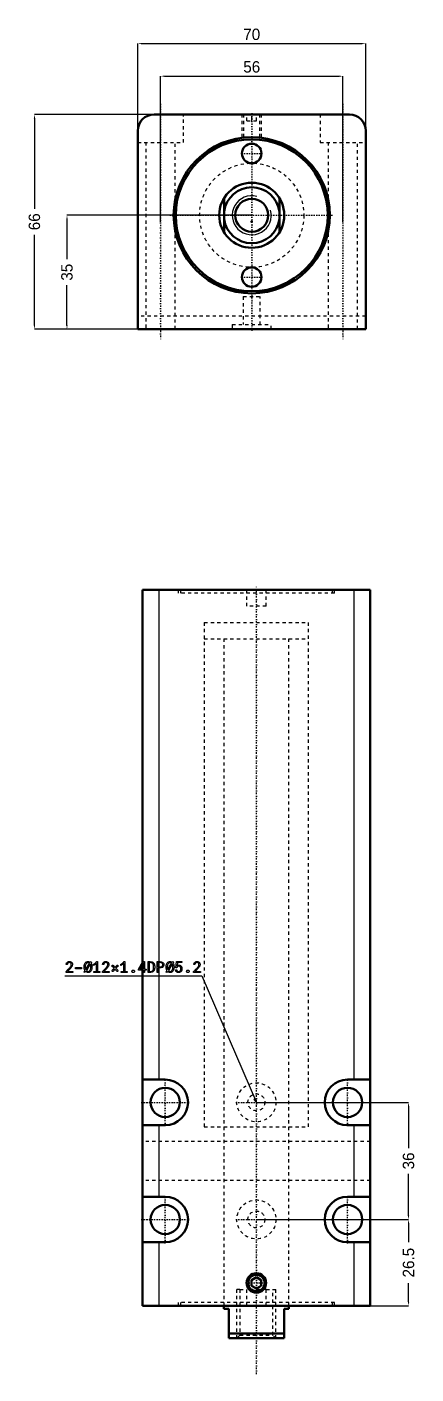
# Model space of a CAD drawing. Header units: millimetres. Extents: x -69 to 357, y -354 to 60.
# Drawn here: x -69 to 50.5, y -354.1 to 59.9 of the extents above; entities that cross this region are included whole.
import ezdxf

# ---------------------------------------------------------------- set-up
doc = ezdxf.new("R2010")
doc.units = ezdxf.units.MM
doc.linetypes.add('Center', pattern=[1.5, 0.45, -0.5, 0.05, -0.5])
doc.linetypes.add('Dashed', pattern=[2, 1, -1])
for name, color, linetype, lineweight in [('2d ConnectionPoints', 7, 'Continuous', 50), ('AM_0', 7, 'Continuous', 50), ('AM_4', 3, 'Continuous', 25), ('AM_5', 3, 'Continuous', 25), ('AM_7', 7, 'Center', 25), ('AM_9', 6, 'Dashed', 25)]:
    doc.layers.add(name, color=color, linetype=linetype, lineweight=lineweight)
doc.dimstyles.new('ISO-25', dxfattribs={"dimtxt": 2.5, "dimasz": 2.5, "dimexe": 1.25, "dimexo": 0.625, "dimtad": 1, "dimtxsty": 'Standard', "dimcen": 2.5, "dimadec": 0, "dimazin": 0, "dimtfac": 1, "dimtmove": 0, "dimatfit": 3, "dimfxl": 1, "dimarcsym": 0})

# ---------------------------------------------------------------- blocks, each defined once
blk = doc.blocks.new('1_CXHC3_MF_IN_LA_32_150_2_0_in_CXHC3_MF_IN_LA_32_150_0_0')
at = {"layer": 'AM_0'}
for p, q in [((-8.5, 7.27), (-8.5, -3.27)), ((8.5, -3.27), (8.5, 7.27))]:
    blk.add_line(p, q, dxfattribs=at)
for radius in [10, 5.05]:
    blk.add_circle((0, 2), radius, dxfattribs=at)
for start, end in [(8.1062, 171.8938), (188.1062, 351.8938)]:
    blk.add_arc((0, 2), 8.59, start, end, dxfattribs=at)
at = {"layer": 'AM_5'}
blk.add_arc((0, 2), 6, 75, 15, dxfattribs=at)
blk = doc.blocks.new('2_CXHC3_MF_IN_LA_32_150_1_0_in_CXHC3_MF_IN_LA_32_150_0_0')
at = {"layer": 'AM_0'}
for p, q in [((30, 33), (-30, 33)), ((-35, 28), (-35, -33)), ((35, -33), (35, 28)), ((-35, -33), (35, -33))]:
    blk.add_line(p, q, dxfattribs=at)
for centre, radius in [((0, 2), 24), ((0, 2), 23.34), ((0, 21), 3), ((0, -17), 3)]:
    blk.add_circle(centre, radius, dxfattribs=at)
for centre, start, end in [((-30, 28), 90, 180), ((30, 28), 360, 90)]:
    blk.add_arc(centre, 5, start, end, dxfattribs=at)
at = {"layer": 'AM_7'}
for p, q in [((-28, 36.3), (-28, -36.3)), ((0, 33.35), (0, -33.5)), ((28, 36.3), (28, -36.3)), ((-3.15, 21), (3.15, 21)), ((-25.2, 2), (25.2, 2)), ((-3.15, -17), (3.15, -17))]:
    blk.add_line(p, q, dxfattribs=at)
at = {"layer": 'AM_9'}
for p, q in [((-28, 24.4), (-28, 33)), ((-21, 24.4), (-21, 33)), ((-3, 33), (-3, 26)), ((-2.5, 33), (-2.5, 26)), ((-1.5, 31), (-1.5, 33)), ((-1.5, 31), (1.5, 31)), ((0, 31), (0, 33)), ((1.5, 31), (1.5, 33)), ((2.5, 26), (2.5, 33)), ((3, 26), (3, 33)), ((21, 33), (21, 24.4)), ((28, 24.4), (28, 33)), ((-3, 26), (3, 26)), ((-35, 24.4), (-21, 24.4)), ((-32.5, 24.4), (-32.5, -33)), ((-23.5, -33), (-23.5, 24.4)), ((21, 24.4), (35, 24.4)), ((23.5, 24.4), (23.5, -33)), ((32.5, -33), (32.5, 24.4)), ((-2.6, -23), (-2.6, -31.6)), ((-2.6, -23), (2.6, -23)), ((2.6, -31.6), (2.6, -23)), ((35, -29), (-35, -29)), ((-6, -31.6), (-6, -33)), ((-6, -31.6), (6, -31.6)), ((6, -33), (6, -31.6))]:
    blk.add_line(p, q, dxfattribs=at)
blk.add_circle((0, 2), 16, dxfattribs=at)
blk = doc.blocks.new('*D3')
at = {"layer": 'AM_5', "color": 0, "lineweight": -2}
for p, q in [((0, 33), (-66.75, 33)), ((-66.75, 31.83), (-66.75, 4.01)), ((-66.75, -31.83), (-66.75, -4.01)), ((0, -33), (-66.75, -33))]:
    blk.add_line(p, q, dxfattribs=at)
at = {"layer": 'AM_5', "color": 0}
for points in [[(-66.56, 31.83), (-66.94, 31.83), (-66.75, 33)], [(-66.94, -31.83), (-66.56, -31.83), (-66.75, -33)]]:
    blk.add_solid(points, dxfattribs=at)
at = {"layer": 'Defpoints', "color": 0}
for p in [(0, 33), (-66.75, -33), (0, -33)]:
    blk.add_point(p, dxfattribs=at)
at = {"layer": 'AM_5', "color": 0, "insert": (-66.75, 0), "char_height": 3.5, "attachment_point": 5, "rotation": 90}
blk.add_mtext('66', dxfattribs=at)
blk = doc.blocks.new('*D4')
at = {"layer": 'AM_5', "color": 0, "lineweight": -2}
for p, q in [((0, 2), (-56.75, 2)), ((-56.75, 0.83), (-56.75, -11.5)), ((-56.75, -31.83), (-56.75, -19.5)), ((0, -33), (-56.75, -33))]:
    blk.add_line(p, q, dxfattribs=at)
at = {"layer": 'AM_5', "color": 0}
for points in [[(-56.56, 0.83), (-56.94, 0.83), (-56.75, 2)], [(-56.94, -31.83), (-56.56, -31.83), (-56.75, -33)]]:
    blk.add_solid(points, dxfattribs=at)
at = {"layer": 'Defpoints', "color": 0}
for p in [(0, 2), (-56.75, -33), (0, -33)]:
    blk.add_point(p, dxfattribs=at)
at = {"layer": 'AM_5', "color": 0, "insert": (-56.75, -15.5), "char_height": 3.5, "attachment_point": 5, "rotation": 90}
blk.add_mtext('35', dxfattribs=at)
blk = doc.blocks.new('*D5')
at = {"layer": 'AM_5', "color": 0, "lineweight": -2}
for p, q in [((-35, 0), (-35, 54.75)), ((-33.83, 54.75), (33.83, 54.75)), ((35, 0), (35, 54.75))]:
    blk.add_line(p, q, dxfattribs=at)
at = {"layer": 'AM_5', "color": 0}
for points in [[(-33.83, 54.94), (-33.83, 54.56), (-35, 54.75)], [(33.83, 54.56), (33.83, 54.94), (35, 54.75)]]:
    blk.add_solid(points, dxfattribs=at)
at = {"layer": 'Defpoints', "color": 0}
for p in [(35, 54.75), (-35, 0), (35, 0)]:
    blk.add_point(p, dxfattribs=at)
at = {"layer": 'AM_5', "color": 0, "insert": (0, 57.59), "char_height": 3.5, "attachment_point": 5}
blk.add_mtext('70', dxfattribs=at)
blk = doc.blocks.new('*D6')
at = {"layer": 'AM_5', "color": 0, "lineweight": -2}
for p, q in [((-28, 0), (-28, 44.75)), ((-26.83, 44.75), (26.83, 44.75)), ((28, 0), (28, 44.75))]:
    blk.add_line(p, q, dxfattribs=at)
at = {"layer": 'AM_5', "color": 0}
for points in [[(-26.83, 44.94), (-26.83, 44.56), (-28, 44.75)], [(26.83, 44.56), (26.83, 44.94), (28, 44.75)]]:
    blk.add_solid(points, dxfattribs=at)
at = {"layer": 'Defpoints', "color": 0}
for p in [(28, 44.75), (-28, 0), (28, 0)]:
    blk.add_point(p, dxfattribs=at)
at = {"layer": 'AM_5', "color": 0, "insert": (0, 47.59), "char_height": 3.5, "attachment_point": 5}
blk.add_mtext('56', dxfattribs=at)
blk = doc.blocks.new('1_CXHC3_MF_IN_LA_32_150_2_0_in_CXHC3_MF_IN_LA_32_150_0_4')
at = {"layer": 'AM_0'}
for p, q in [((-10, 0), (-10, -1)), ((10, -1), (10, 0)), ((-10, -1), (-8.5, -1)), ((-8.5, -1), (-8.5, -10)), ((8.5, -10), (8.5, -1)), ((8.5, -1), (10, -1)), ((-8.5, -8.586), (8.5, -8.586)), ((-8.5, -10), (8.5, -10))]:
    blk.add_line(p, q, dxfattribs=at)
at = {"layer": 'AM_5', "linetype": 'Dashed'}
for p, q in [((-6, -10), (-6, 5)), ((-5.053, 5), (-6, 5)), ((5.053, 5), (6, 5)), ((6, -10), (6, 5))]:
    blk.add_line(p, q, dxfattribs=at)
at = {"layer": 'AM_7'}
blk.add_line((0, -21), (0, 221), dxfattribs=at)
at = {"layer": 'AM_9'}
for p, q in [((-16, 210), (16, 210)), ((-16, 210), (-16, 205)), ((16, 205), (16, 210)), ((-16, 205), (16, 205)), ((-10, 205), (-10, 0)), ((10, 0), (10, 205)), ((-5.053, 5), (-3, 5)), ((-5.053, 5), (-5.053, -9.053)), ((3, 5), (5.053, 5)), ((5.053, -9.053), (5.053, 5)), ((-5.053, -9.053), (-6, -10)), ((-5.053, -9.053), (5.053, -9.053)), ((6, -10), (5.053, -9.053))]:
    blk.add_line(p, q, dxfattribs=at)
blk = doc.blocks.new('2_CXHC3_MF_IN_LA_32_150_1_0_in_CXHC3_MF_IN_LA_32_150_0_4')
at = {"layer": 'AM_0'}
for p, q in [((-35, 220), (35, 220)), ((-35, 0), (-35, 220)), ((35, 220), (35, 0)), ((-28, 69.5), (-35, 69.5)), ((35, 69.5), (28, 69.5)), ((-35, 55.5), (-28, 55.5)), ((28, 55.5), (35, 55.5)), ((-28, 33.5), (-35, 33.5)), ((35, 33.5), (28, 33.5)), ((-35, 19.5), (-28, 19.5)), ((28, 19.5), (35, 19.5)), ((0, 8.73), (-1.5, 7.87)), ((1.5, 7.87), (0, 8.73)), ((-1.5, 7.87), (-1.5, 6.13)), ((-1.5, 6.13), (0, 5.27)), ((0, 5.27), (1.5, 6.13)), ((1.5, 6.13), (1.5, 7.87)), ((35, 0), (-35, 0))]:
    blk.add_line(p, q, dxfattribs=at)
for centre, radius in [((-28, 62.5), 4.5), ((28, 62.5), 4.5), ((-28, 26.5), 4.5), ((28, 26.5), 4.5), ((0, 7), 3), ((0, 7), 2.5)]:
    blk.add_circle(centre, radius, dxfattribs=at)
for centre, start, end in [((-28, 62.5), 270, 90), ((28, 62.5), 90, 270), ((-28, 26.5), 270, 90), ((28, 26.5), 90, 270)]:
    blk.add_arc(centre, 7, start, end, dxfattribs=at)
at = {"layer": 'AM_4'}
for p, q in [((-30, 220), (-30, 69.5)), ((30, 69.5), (30, 220)), ((-30, 55.5), (-30, 33.5)), ((30, 33.5), (30, 55.5)), ((-30, 19.5), (-30, 0)), ((30, 0), (30, 19.5))]:
    blk.add_line(p, q, dxfattribs=at)
at = {"layer": 'AM_7'}
for p, q in [((-28, 55.15), (-28, 69.85)), ((28, 55.15), (28, 69.85)), ((-35.35, 62.5), (-20.65, 62.5)), ((-6.3, 62.5), (6.3, 62.5)), ((20.65, 62.5), (35.35, 62.5)), ((-28, 19.15), (-28, 33.85)), ((28, 19.15), (28, 33.85)), ((-35.35, 26.5), (-20.65, 26.5)), ((-6.3, 26.5), (6.3, 26.5)), ((20.65, 26.5), (35.35, 26.5)), ((-3.15, 7), (3.15, 7))]:
    blk.add_line(p, q, dxfattribs=at)
at = {"layer": 'AM_9'}
for p, q in [((-24, 220), (-24, 219)), ((-23.34, 220), (-23.34, 219)), ((-3, 220), (-3, 215)), ((3, 215), (3, 220)), ((23.34, 219), (23.34, 220)), ((24, 219), (24, 220)), ((24, 219), (-24, 219)), ((3, 215), (-3, 215)), ((-16, 210), (16, 210)), ((-16, 210), (-16, 55)), ((16, 55), (16, 210)), ((-16, 55), (16, 55)), ((-10, 55), (-10, 0)), ((10, 0), (10, 55)), ((35, 50.5), (-35, 50.5)), ((35, 38.5), (-35, 38.5)), ((3, 5), (-3, 5)), ((-3, 5), (-3, 0)), ((3, 0), (3, 5)), ((24, 1), (-24, 1)), ((-24, 1), (-24, 0)), ((-23.34, 1), (-23.34, 0)), ((23.34, 0), (23.34, 1)), ((24, 0), (24, 1))]:
    blk.add_line(p, q, dxfattribs=at)
for centre, radius in [((0, 62.5), 6), ((0, 62.5), 2.6), ((0, 26.5), 6), ((0, 26.5), 2.6)]:
    blk.add_circle(centre, radius, dxfattribs=at)
blk = doc.blocks.new('*D39')
at = {"layer": 'AM_5', "color": 0, "lineweight": -2}
for p, q in [((1.42, -270.65), (48.17, -270.65)), ((48.17, -271.81), (48.17, -284.68)), ((48.17, -305.48), (48.17, -292.61)), ((1.42, -306.65), (48.17, -306.65))]:
    blk.add_line(p, q, dxfattribs=at)
at = {"layer": 'AM_5', "color": 0}
for points in [[(48.37, -271.81), (47.98, -271.81), (48.17, -270.65)], [(47.98, -305.48), (48.37, -305.48), (48.17, -306.65)]]:
    blk.add_solid(points, dxfattribs=at)
at = {"layer": 'Defpoints', "color": 0}
for p in [(1.42, -270.65), (48.17, -270.65), (1.42, -306.65)]:
    blk.add_point(p, dxfattribs=at)
at = {"layer": 'AM_5', "color": 0, "insert": (48.17, -288.65), "char_height": 3.5, "attachment_point": 5, "rotation": 90}
blk.add_mtext('36', dxfattribs=at)
blk = doc.blocks.new('*D40')
at = {"layer": 'AM_5', "color": 0, "lineweight": -2}
for p, q in [((1.42, -306.65), (48.17, -306.65)), ((48.17, -307.81), (48.17, -313.6)), ((48.17, -331.98), (48.17, -326.2)), ((1.42, -333.15), (48.17, -333.15))]:
    blk.add_line(p, q, dxfattribs=at)
at = {"layer": 'AM_5', "color": 0}
for points in [[(48.37, -307.81), (47.98, -307.81), (48.17, -306.65)], [(47.98, -331.98), (48.37, -331.98), (48.17, -333.15)]]:
    blk.add_solid(points, dxfattribs=at)
at = {"layer": 'Defpoints', "color": 0}
for p in [(1.42, -306.65), (1.42, -333.15), (48.17, -333.15)]:
    blk.add_point(p, dxfattribs=at)
at = {"layer": 'AM_5', "color": 0, "insert": (48.17, -319.9), "char_height": 3.5, "attachment_point": 5, "rotation": 90}
blk.add_mtext('26.5', dxfattribs=at)

msp = doc.modelspace()

# ---------------------------------------------------------------- linework, layer by layer
at = {"layer": '2d ConnectionPoints'}
for p in [(0, 0), (1.421, -333.146)]:
    msp.add_point(p, dxfattribs=at)
at = {"layer": 'AM_5'}
for p, q in [((-57.379, -231.746), (-15.379, -231.746)), ((-15.379, -231.746), (1.421, -270.646))]:
    msp.add_line(p, q, dxfattribs=at)
for points in [[(-56.926, -230.269), (-56.926, -230.269), (-56.776, -230.132), (-56.563, -229.932), (-56.563, -229.932), (-56.363, -229.738), (-56.237, -229.612), (-56.237, -229.612), (-56.116, -229.486), (-55.943, -229.287), (-55.943, -229.287), (-55.78, -229.077), (-55.677, -228.931), (-55.677, -228.931), (-55.586, -228.785), (-55.488, -228.578), (-55.488, -228.578), (-55.435, -228.384), (-55.425, -228.262), (-55.425, -228.262), (-55.428, -228.193), (-55.444, -228.096), (-55.444, -228.096), (-55.474, -228.006), (-55.502, -227.95), (-55.502, -227.95), (-55.535, -227.898), (-55.594, -227.829), (-55.594, -227.829), (-55.663, -227.771), (-55.715, -227.739), (-55.715, -227.739), (-55.77, -227.712), (-55.858, -227.682), (-55.858, -227.682), (-55.953, -227.667), (-56.019, -227.664), (-56.019, -227.664), (-56.092, -227.667), (-56.195, -227.683), (-56.195, -227.683), (-56.291, -227.713), (-56.351, -227.741), (-56.351, -227.741), (-56.406, -227.775), (-56.48, -227.836), (-56.48, -227.836), (-56.543, -227.909), (-56.578, -227.965), (-56.578, -227.965), (-56.608, -228.026), (-56.64, -228.125), (-56.64, -228.125), (-56.657, -228.234), (-56.66, -228.312), (-57.001, -228.312), (-57.001, -228.312), (-56.996, -228.195), (-56.968, -228.033), (-56.968, -228.033), (-56.917, -227.885), (-56.869, -227.796), (-56.869, -227.796), (-56.813, -227.713), (-56.714, -227.606), (-56.714, -227.606), (-56.599, -227.517), (-56.513, -227.468), (-56.513, -227.468), (-56.422, -227.428), (-56.278, -227.384), (-56.278, -227.384), (-56.125, -227.361), (-56.019, -227.357), (-56.019, -227.357), (-55.919, -227.361), (-55.775, -227.383), (-55.775, -227.383), (-55.636, -227.424), (-55.548, -227.461), (-55.548, -227.461), (-55.464, -227.507), (-55.351, -227.59), (-55.351, -227.59), (-55.254, -227.691), (-55.198, -227.768), (-55.198, -227.768), (-55.151, -227.852), (-55.1, -227.989), (-55.1, -227.989), (-55.073, -228.139), (-55.068, -228.246), (-55.068, -228.246), (-55.075, -228.367), (-55.116, -228.554), (-55.116, -228.554), (-55.191, -228.745), (-55.261, -228.876), (-55.261, -228.876), (-55.341, -229.006), (-55.471, -229.194), (-55.471, -229.194), (-55.612, -229.374), (-55.713, -229.489), (-55.713, -229.489), (-55.821, -229.606), (-56.003, -229.796), (-56.003, -229.796), (-56.208, -230.003), (-56.358, -230.15), (-56.599, -230.387), (-54.97, -230.389), (-54.97, -230.696), (-57.047, -230.696), (-57.047, -230.378), (-56.926, -230.269)], [(-51.238, -230.155), (-51.238, -230.155), (-51.285, -230.06), (-51.347, -229.909), (-51.347, -229.909), (-51.398, -229.747), (-51.425, -229.633), (-51.425, -229.633), (-51.448, -229.514), (-51.472, -229.332), (-51.472, -229.332), (-51.485, -229.144), (-51.488, -229.015), (-51.488, -229.015), (-51.482, -228.821), (-51.452, -228.548), (-51.452, -228.548), (-51.396, -228.296), (-51.344, -228.141), (-51.344, -228.141), (-51.282, -227.998), (-51.169, -227.808), (-51.169, -227.808), (-51.033, -227.649), (-50.929, -227.559), (-50.929, -227.559), (-50.816, -227.484), (-50.631, -227.404), (-50.631, -227.404), (-50.427, -227.36), (-50.28, -227.352), (-50.28, -227.352), (-50.13, -227.361), (-49.921, -227.407), (-49.921, -227.407), (-49.73, -227.492), (-49.613, -227.57), (-49.488, -227.35), (-49.188, -227.523), (-49.367, -227.837), (-49.367, -227.837), (-49.311, -227.927), (-49.238, -228.076), (-49.238, -228.076), (-49.177, -228.239), (-49.143, -228.356), (-49.143, -228.356), (-49.116, -228.479), (-49.086, -228.673), (-49.086, -228.673), (-49.07, -228.877), (-49.067, -229.02), (-49.067, -229.02), (-49.073, -229.207), (-49.1, -229.476), (-49.1, -229.476), (-49.152, -229.729), (-49.2, -229.889), (-49.2, -229.889), (-49.259, -230.039), (-49.368, -230.24), (-49.368, -230.24), (-49.502, -230.414), (-49.605, -230.513), (-49.605, -230.513), (-49.719, -230.597), (-49.909, -230.688), (-49.909, -230.688), (-50.121, -230.737), (-50.275, -230.746), (-50.275, -230.746), (-50.446, -230.734), (-50.681, -230.672), (-50.681, -230.672), (-50.891, -230.557), (-51.017, -230.451), (-51.197, -230.76), (-51.488, -230.596), (-51.238, -230.155)], [(-51.147, -229.049), (-51.147, -229.049), (-51.141, -229.217), (-51.112, -229.455), (-51.112, -229.455), (-51.059, -229.677), (-51.01, -229.816), (-49.863, -227.834), (-49.863, -227.834), (-49.94, -227.779), (-50.06, -227.718), (-50.06, -227.718), (-50.186, -227.686), (-50.273, -227.68), (-50.273, -227.68), (-50.365, -227.687), (-50.499, -227.723), (-50.499, -227.723), (-50.626, -227.79), (-50.707, -227.853), (-50.707, -227.853), (-50.784, -227.927), (-50.887, -228.06), (-50.887, -228.06), (-50.976, -228.219), (-51.027, -228.338), (-51.027, -228.338), (-51.07, -228.467), (-51.117, -228.672), (-51.117, -228.672), (-51.142, -228.893), (-51.147, -229.049)], [(-48.554, -230.405), (-47.716, -230.405), (-47.716, -227.944), (-47.716, -227.944), (-47.761, -227.989), (-47.838, -228.06), (-47.838, -228.06), (-47.924, -228.134), (-47.987, -228.185), (-47.987, -228.185), (-48.053, -228.235), (-48.152, -228.308), (-48.152, -228.308), (-48.252, -228.375), (-48.319, -228.417), (-48.319, -228.417), (-48.385, -228.455), (-48.476, -228.501), (-48.476, -228.501), (-48.558, -228.534), (-48.608, -228.549), (-48.608, -228.203), (-48.608, -228.203), (-48.546, -228.173), (-48.448, -228.117), (-48.448, -228.117), (-48.345, -228.047), (-48.273, -227.992), (-48.273, -227.992), (-48.2, -227.934), (-48.095, -227.843), (-48.095, -227.843), (-47.993, -227.749), (-47.928, -227.684), (-47.928, -227.684), (-47.866, -227.62), (-47.783, -227.531), (-47.783, -227.531), (-47.712, -227.448), (-47.671, -227.398), (-47.38, -227.398), (-47.38, -230.405), (-46.62, -230.405), (-46.62, -230.696), (-48.554, -230.696), (-48.554, -230.405)], [(-45.726, -230.269), (-45.726, -230.269), (-45.576, -230.132), (-45.363, -229.932), (-45.363, -229.932), (-45.163, -229.738), (-45.037, -229.612), (-45.037, -229.612), (-44.916, -229.486), (-44.743, -229.287), (-44.743, -229.287), (-44.58, -229.077), (-44.477, -228.931), (-44.477, -228.931), (-44.386, -228.785), (-44.288, -228.578), (-44.288, -228.578), (-44.235, -228.384), (-44.225, -228.262), (-44.225, -228.262), (-44.228, -228.193), (-44.244, -228.096), (-44.244, -228.096), (-44.274, -228.006), (-44.302, -227.95), (-44.302, -227.95), (-44.335, -227.898), (-44.394, -227.829), (-44.394, -227.829), (-44.463, -227.771), (-44.515, -227.739), (-44.515, -227.739), (-44.57, -227.712), (-44.658, -227.682), (-44.658, -227.682), (-44.753, -227.667), (-44.819, -227.664), (-44.819, -227.664), (-44.892, -227.667), (-44.995, -227.683), (-44.995, -227.683), (-45.091, -227.713), (-45.151, -227.741), (-45.151, -227.741), (-45.206, -227.775), (-45.28, -227.836), (-45.28, -227.836), (-45.343, -227.909), (-45.378, -227.965), (-45.378, -227.965), (-45.408, -228.026), (-45.44, -228.125), (-45.44, -228.125), (-45.457, -228.234), (-45.46, -228.312), (-45.801, -228.312), (-45.801, -228.312), (-45.796, -228.195), (-45.768, -228.033), (-45.768, -228.033), (-45.717, -227.885), (-45.669, -227.796), (-45.669, -227.796), (-45.613, -227.713), (-45.514, -227.606), (-45.514, -227.606), (-45.399, -227.517), (-45.313, -227.468), (-45.313, -227.468), (-45.222, -227.428), (-45.078, -227.384), (-45.078, -227.384), (-44.925, -227.361), (-44.819, -227.357), (-44.819, -227.357), (-44.719, -227.361), (-44.575, -227.383), (-44.575, -227.383), (-44.436, -227.424), (-44.348, -227.461), (-44.348, -227.461), (-44.264, -227.507), (-44.151, -227.59), (-44.151, -227.59), (-44.054, -227.691), (-43.998, -227.768), (-43.998, -227.768), (-43.951, -227.852), (-43.9, -227.989), (-43.9, -227.989), (-43.873, -228.139), (-43.868, -228.246), (-43.868, -228.246), (-43.875, -228.367), (-43.916, -228.554), (-43.916, -228.554), (-43.991, -228.745), (-44.061, -228.876), (-44.061, -228.876), (-44.141, -229.006), (-44.271, -229.194), (-44.271, -229.194), (-44.412, -229.374), (-44.513, -229.489), (-44.513, -229.489), (-44.621, -229.606), (-44.803, -229.796), (-44.803, -229.796), (-45.008, -230.003), (-45.158, -230.15), (-45.399, -230.387), (-43.77, -230.389), (-43.77, -230.696), (-45.847, -230.696), (-45.847, -230.378), (-45.726, -230.269)], [(-40.154, -230.405), (-39.316, -230.405), (-39.316, -227.944), (-39.316, -227.944), (-39.361, -227.989), (-39.438, -228.06), (-39.438, -228.06), (-39.524, -228.134), (-39.587, -228.185), (-39.587, -228.185), (-39.653, -228.235), (-39.752, -228.308), (-39.752, -228.308), (-39.852, -228.375), (-39.919, -228.417), (-39.919, -228.417), (-39.985, -228.455), (-40.076, -228.501), (-40.076, -228.501), (-40.158, -228.534), (-40.208, -228.549), (-40.208, -228.203), (-40.208, -228.203), (-40.146, -228.173), (-40.048, -228.117), (-40.048, -228.117), (-39.945, -228.047), (-39.873, -227.992), (-39.873, -227.992), (-39.8, -227.934), (-39.695, -227.843), (-39.695, -227.843), (-39.593, -227.749), (-39.528, -227.684), (-39.528, -227.684), (-39.466, -227.62), (-39.383, -227.531), (-39.383, -227.531), (-39.312, -227.448), (-39.271, -227.398), (-38.98, -227.398), (-38.98, -230.405), (-38.22, -230.405), (-38.22, -230.696), (-40.154, -230.696), (-40.154, -230.405)], [(-33.282, -229.968), (-34.756, -229.968), (-34.756, -229.673), (-33.414, -227.398), (-32.963, -227.398), (-32.963, -229.661), (-32.472, -229.661), (-32.472, -229.968), (-32.963, -229.968), (-32.963, -230.696), (-33.282, -230.696), (-33.282, -229.968)], [(-31.84, -227.398), (-31.267, -227.398), (-31.267, -227.398), (-31.07, -227.404), (-30.802, -227.437), (-30.802, -227.437), (-30.569, -227.498), (-30.432, -227.554), (-30.432, -227.554), (-30.309, -227.625), (-30.149, -227.762), (-30.149, -227.762), (-30.019, -227.934), (-29.948, -228.069), (-29.948, -228.069), (-29.891, -228.221), (-29.828, -228.487), (-29.828, -228.487), (-29.794, -228.796), (-29.788, -229.026), (-29.788, -229.026), (-29.794, -229.254), (-29.826, -229.561), (-29.826, -229.561), (-29.884, -229.828), (-29.938, -229.983), (-29.938, -229.983), (-30.005, -230.121), (-30.133, -230.3), (-30.133, -230.3), (-30.294, -230.445), (-30.419, -230.522), (-30.419, -230.522), (-30.561, -230.585), (-30.806, -230.653), (-30.806, -230.653), (-31.091, -230.689), (-31.303, -230.696), (-31.84, -230.696), (-31.84, -227.398)], [(-31.28, -230.414), (-31.28, -230.414), (-31.124, -230.409), (-30.913, -230.385), (-30.913, -230.385), (-30.731, -230.338), (-30.626, -230.296), (-30.626, -230.296), (-30.533, -230.241), (-30.41, -230.132), (-30.41, -230.132), (-30.311, -229.989), (-30.257, -229.876), (-30.257, -229.876), (-30.212, -229.746), (-30.164, -229.513), (-30.164, -229.513), (-30.139, -229.236), (-30.134, -229.026), (-30.134, -229.026), (-30.139, -228.838), (-30.163, -228.584), (-30.163, -228.584), (-30.209, -228.366), (-30.252, -228.24), (-30.252, -228.24), (-30.304, -228.129), (-30.401, -227.986), (-30.401, -227.986), (-30.519, -227.872), (-30.61, -227.813), (-30.61, -227.813), (-30.712, -227.765), (-30.887, -227.713), (-30.887, -227.713), (-31.087, -227.685), (-31.235, -227.68), (-31.503, -227.68), (-31.503, -230.414), (-31.28, -230.414)], [(-29.045, -227.398), (-28.116, -227.398), (-28.116, -227.398), (-27.709, -227.436), (-27.267, -227.636), (-27.267, -227.636), (-27.029, -228.009), (-26.983, -228.353), (-26.983, -228.353), (-26.996, -228.546), (-27.061, -228.791), (-27.061, -228.791), (-27.183, -228.982), (-27.295, -229.08), (-27.295, -229.08), (-27.427, -229.157), (-27.652, -229.241), (-27.652, -229.241), (-27.909, -229.286), (-28.098, -229.295), (-28.708, -229.295), (-28.708, -230.696), (-29.045, -230.696), (-29.045, -227.398)], [(-28.267, -229.013), (-28.267, -229.013), (-28.147, -229.011), (-27.986, -229.002), (-27.986, -229.002), (-27.846, -228.984), (-27.765, -228.968), (-27.765, -228.968), (-27.691, -228.947), (-27.592, -228.899), (-27.592, -228.899), (-27.507, -228.833), (-27.458, -228.78), (-27.458, -228.78), (-27.416, -228.716), (-27.372, -228.6), (-27.372, -228.6), (-27.347, -228.457), (-27.343, -228.348), (-27.343, -228.348), (-27.347, -228.248), (-27.369, -228.114), (-27.369, -228.114), (-27.41, -228.002), (-27.448, -227.939), (-27.448, -227.939), (-27.492, -227.884), (-27.57, -227.817), (-27.57, -227.817), (-27.659, -227.766), (-27.726, -227.741), (-27.726, -227.741), (-27.799, -227.722), (-27.919, -227.702), (-27.919, -227.702), (-28.052, -227.691), (-28.148, -227.689), (-28.708, -227.689), (-28.708, -229.013), (-28.267, -229.013)], [(-26.038, -230.155), (-26.038, -230.155), (-26.085, -230.06), (-26.147, -229.909), (-26.147, -229.909), (-26.198, -229.747), (-26.225, -229.633), (-26.225, -229.633), (-26.248, -229.514), (-26.272, -229.332), (-26.272, -229.332), (-26.285, -229.144), (-26.288, -229.015), (-26.288, -229.015), (-26.282, -228.821), (-26.252, -228.548), (-26.252, -228.548), (-26.196, -228.296), (-26.144, -228.141), (-26.144, -228.141), (-26.082, -227.998), (-25.969, -227.808), (-25.969, -227.808), (-25.833, -227.649), (-25.729, -227.559), (-25.729, -227.559), (-25.616, -227.484), (-25.431, -227.404), (-25.431, -227.404), (-25.227, -227.36), (-25.08, -227.352), (-25.08, -227.352), (-24.93, -227.361), (-24.721, -227.407), (-24.721, -227.407), (-24.53, -227.492), (-24.413, -227.57), (-24.288, -227.35), (-23.988, -227.523), (-24.167, -227.837), (-24.167, -227.837), (-24.111, -227.927), (-24.038, -228.076), (-24.038, -228.076), (-23.977, -228.239), (-23.943, -228.356), (-23.943, -228.356), (-23.916, -228.479), (-23.886, -228.673), (-23.886, -228.673), (-23.87, -228.877), (-23.867, -229.02), (-23.867, -229.02), (-23.873, -229.207), (-23.9, -229.476), (-23.9, -229.476), (-23.952, -229.729), (-24, -229.889), (-24, -229.889), (-24.059, -230.039), (-24.168, -230.24), (-24.168, -230.24), (-24.302, -230.414), (-24.405, -230.513), (-24.405, -230.513), (-24.519, -230.597), (-24.709, -230.688), (-24.709, -230.688), (-24.921, -230.737), (-25.075, -230.746), (-25.075, -230.746), (-25.246, -230.734), (-25.481, -230.672), (-25.481, -230.672), (-25.691, -230.557), (-25.817, -230.451), (-25.997, -230.76), (-26.288, -230.596), (-26.038, -230.155)], [(-25.947, -229.049), (-25.947, -229.049), (-25.941, -229.217), (-25.912, -229.455), (-25.912, -229.455), (-25.859, -229.677), (-25.81, -229.816), (-24.663, -227.834), (-24.663, -227.834), (-24.74, -227.779), (-24.86, -227.718), (-24.86, -227.718), (-24.986, -227.686), (-25.073, -227.68), (-25.073, -227.68), (-25.165, -227.687), (-25.299, -227.723), (-25.299, -227.723), (-25.426, -227.79), (-25.507, -227.853), (-25.507, -227.853), (-25.584, -227.927), (-25.687, -228.06), (-25.687, -228.06), (-25.776, -228.219), (-25.827, -228.338), (-25.827, -228.338), (-25.87, -228.467), (-25.917, -228.672), (-25.917, -228.672), (-25.942, -228.893), (-25.947, -229.049)], [(-22.462, -230.737), (-22.462, -230.737), (-22.564, -230.734), (-22.711, -230.715), (-22.711, -230.715), (-22.848, -230.681), (-22.935, -230.65), (-22.935, -230.65), (-23.016, -230.611), (-23.125, -230.538), (-23.125, -230.538), (-23.219, -230.448), (-23.273, -230.378), (-23.273, -230.378), (-23.318, -230.3), (-23.368, -230.17), (-23.368, -230.17), (-23.394, -230.022), (-23.399, -229.914), (-23.044, -229.914), (-23.044, -229.914), (-23.038, -230.016), (-23.003, -230.149), (-23.003, -230.149), (-22.939, -230.259), (-22.879, -230.319), (-22.879, -230.319), (-22.809, -230.368), (-22.689, -230.421), (-22.689, -230.421), (-22.551, -230.45), (-22.448, -230.455), (-22.448, -230.455), (-22.36, -230.45), (-22.24, -230.425), (-22.24, -230.425), (-22.134, -230.378), (-22.07, -230.335), (-22.07, -230.335), (-22.014, -230.283), (-21.94, -230.195), (-21.94, -230.195), (-21.881, -230.094), (-21.85, -230.018), (-21.85, -230.018), (-21.824, -229.939), (-21.797, -229.814), (-21.797, -229.814), (-21.782, -229.682), (-21.779, -229.591), (-21.779, -229.591), (-21.782, -229.507), (-21.796, -229.386), (-21.796, -229.386), (-21.823, -229.269), (-21.848, -229.194), (-21.848, -229.194), (-21.878, -229.122), (-21.933, -229.026), (-21.933, -229.026), (-22.002, -228.943), (-22.055, -228.894), (-22.055, -228.894), (-22.113, -228.854), (-22.21, -228.809), (-22.21, -228.809), (-22.319, -228.785), (-22.398, -228.781), (-22.398, -228.781), (-22.483, -228.786), (-22.602, -228.815), (-22.602, -228.815), (-22.712, -228.87), (-22.78, -228.919), (-22.78, -228.919), (-22.842, -228.979), (-22.919, -229.084), (-22.919, -229.084), (-22.976, -229.207), (-23.003, -229.299), (-23.349, -229.299), (-23.112, -227.388), (-21.506, -227.388), (-21.506, -227.684), (-22.789, -227.684), (-22.935, -228.778), (-22.935, -228.778), (-22.887, -228.72), (-22.812, -228.643), (-22.812, -228.643), (-22.733, -228.58), (-22.678, -228.545), (-22.678, -228.545), (-22.62, -228.517), (-22.527, -228.486), (-22.527, -228.486), (-22.425, -228.47), (-22.353, -228.467), (-22.353, -228.467), (-22.241, -228.473), (-22.085, -228.504), (-22.085, -228.504), (-21.943, -228.563), (-21.857, -228.617), (-21.857, -228.617), (-21.777, -228.681), (-21.672, -228.794), (-21.672, -228.794), (-21.586, -228.926), (-21.538, -229.025), (-21.538, -229.025), (-21.499, -229.131), (-21.456, -229.298), (-21.456, -229.298), (-21.433, -229.476), (-21.429, -229.6), (-21.429, -229.6), (-21.434, -229.73), (-21.461, -229.915), (-21.461, -229.915), (-21.512, -230.086), (-21.559, -230.192), (-21.559, -230.192), (-21.615, -230.291), (-21.714, -230.422), (-21.714, -230.422), (-21.833, -230.532), (-21.923, -230.594), (-21.923, -230.594), (-22.019, -230.645), (-22.175, -230.701), (-22.175, -230.701), (-22.343, -230.731), (-22.462, -230.737)], [(-17.726, -230.269), (-17.726, -230.269), (-17.576, -230.132), (-17.363, -229.932), (-17.363, -229.932), (-17.163, -229.738), (-17.037, -229.612), (-17.037, -229.612), (-16.916, -229.486), (-16.743, -229.287), (-16.743, -229.287), (-16.58, -229.077), (-16.477, -228.931), (-16.477, -228.931), (-16.386, -228.785), (-16.288, -228.578), (-16.288, -228.578), (-16.235, -228.384), (-16.225, -228.262), (-16.225, -228.262), (-16.228, -228.193), (-16.244, -228.096), (-16.244, -228.096), (-16.274, -228.006), (-16.302, -227.95), (-16.302, -227.95), (-16.335, -227.898), (-16.394, -227.829), (-16.394, -227.829), (-16.463, -227.771), (-16.515, -227.739), (-16.515, -227.739), (-16.57, -227.712), (-16.658, -227.682), (-16.658, -227.682), (-16.753, -227.667), (-16.819, -227.664), (-16.819, -227.664), (-16.892, -227.667), (-16.995, -227.683), (-16.995, -227.683), (-17.091, -227.713), (-17.151, -227.741), (-17.151, -227.741), (-17.206, -227.775), (-17.28, -227.836), (-17.28, -227.836), (-17.343, -227.909), (-17.378, -227.965), (-17.378, -227.965), (-17.408, -228.026), (-17.44, -228.125), (-17.44, -228.125), (-17.457, -228.234), (-17.46, -228.312), (-17.801, -228.312), (-17.801, -228.312), (-17.796, -228.195), (-17.768, -228.033), (-17.768, -228.033), (-17.717, -227.885), (-17.669, -227.796), (-17.669, -227.796), (-17.613, -227.713), (-17.514, -227.606), (-17.514, -227.606), (-17.399, -227.517), (-17.313, -227.468), (-17.313, -227.468), (-17.222, -227.428), (-17.078, -227.384), (-17.078, -227.384), (-16.925, -227.361), (-16.819, -227.357), (-16.819, -227.357), (-16.719, -227.361), (-16.575, -227.383), (-16.575, -227.383), (-16.436, -227.424), (-16.348, -227.461), (-16.348, -227.461), (-16.264, -227.507), (-16.151, -227.59), (-16.151, -227.59), (-16.054, -227.691), (-15.998, -227.768), (-15.998, -227.768), (-15.951, -227.852), (-15.9, -227.989), (-15.9, -227.989), (-15.873, -228.139), (-15.868, -228.246), (-15.868, -228.246), (-15.875, -228.367), (-15.916, -228.554), (-15.916, -228.554), (-15.991, -228.745), (-16.061, -228.876), (-16.061, -228.876), (-16.141, -229.006), (-16.271, -229.194), (-16.271, -229.194), (-16.412, -229.374), (-16.513, -229.489), (-16.513, -229.489), (-16.621, -229.606), (-16.803, -229.796), (-16.803, -229.796), (-17.008, -230.003), (-17.158, -230.15), (-17.399, -230.387), (-15.77, -230.389), (-15.77, -230.696), (-17.847, -230.696), (-17.847, -230.378), (-17.726, -230.269)], [(-54.124, -229.231), (-52.304, -229.231), (-52.304, -229.641), (-54.124, -229.641), (-54.124, -229.231)], [(-50.291, -230.419), (-50.291, -230.419), (-50.191, -230.411), (-50.05, -230.372), (-50.05, -230.372), (-49.918, -230.3), (-49.835, -230.233), (-49.835, -230.233), (-49.758, -230.154), (-49.656, -230.015), (-49.656, -230.015), (-49.57, -229.853), (-49.521, -229.732), (-49.521, -229.732), (-49.481, -229.603), (-49.437, -229.4), (-49.437, -229.4), (-49.413, -229.186), (-49.408, -229.038), (-49.408, -229.038), (-49.411, -228.934), (-49.422, -228.782), (-49.422, -228.782), (-49.443, -228.637), (-49.463, -228.544), (-49.463, -228.544), (-49.487, -228.454), (-49.529, -228.327), (-49.529, -228.327), (-49.58, -228.21), (-49.618, -228.137), (-50.798, -230.173), (-50.798, -230.173), (-50.709, -230.261), (-50.564, -230.357), (-50.564, -230.357), (-50.405, -230.409), (-50.291, -230.419)], [(-43.001, -228.763), (-43.001, -228.763), (-42.947, -228.69), (-42.857, -228.591), (-42.857, -228.591), (-42.758, -228.504), (-42.687, -228.453), (-42.005, -229.218), (-41.327, -228.453), (-41.327, -228.453), (-41.261, -228.503), (-41.165, -228.588), (-41.165, -228.588), (-41.075, -228.688), (-41.018, -228.763), (-41.773, -229.445), (-41.045, -230.155), (-41.045, -230.155), (-41.097, -230.22), (-41.179, -230.31), (-41.179, -230.31), (-41.266, -230.389), (-41.327, -230.437), (-42.005, -229.673), (-42.687, -230.437), (-42.687, -230.437), (-42.748, -230.392), (-42.835, -230.314), (-42.835, -230.314), (-42.92, -230.225), (-42.974, -230.159), (-42.241, -229.445), (-43.001, -228.763)], [(-36.416, -230.76), (-36.416, -230.76), (-36.483, -230.756), (-36.572, -230.734), (-36.572, -230.734), (-36.649, -230.692), (-36.694, -230.654), (-36.694, -230.654), (-36.731, -230.609), (-36.772, -230.531), (-36.772, -230.531), (-36.794, -230.44), (-36.798, -230.373), (-36.798, -230.373), (-36.794, -230.306), (-36.772, -230.215), (-36.772, -230.215), (-36.731, -230.137), (-36.694, -230.092), (-36.694, -230.092), (-36.649, -230.054), (-36.572, -230.013), (-36.572, -230.013), (-36.483, -229.991), (-36.416, -229.986), (-36.416, -229.986), (-36.349, -229.991), (-36.258, -230.013), (-36.258, -230.013), (-36.18, -230.054), (-36.135, -230.092), (-36.135, -230.092), (-36.097, -230.137), (-36.056, -230.215), (-36.056, -230.215), (-36.034, -230.306), (-36.03, -230.373), (-36.03, -230.373), (-36.034, -230.44), (-36.056, -230.53), (-36.056, -230.53), (-36.097, -230.608), (-36.135, -230.653), (-36.135, -230.653), (-36.18, -230.692), (-36.258, -230.733), (-36.258, -230.733), (-36.349, -230.756), (-36.416, -230.76)], [(-33.277, -229.661), (-33.277, -227.78), (-34.365, -229.661), (-33.277, -229.661)], [(-25.091, -230.419), (-25.091, -230.419), (-24.991, -230.411), (-24.85, -230.372), (-24.85, -230.372), (-24.718, -230.3), (-24.635, -230.233), (-24.635, -230.233), (-24.558, -230.154), (-24.456, -230.015), (-24.456, -230.015), (-24.37, -229.853), (-24.321, -229.732), (-24.321, -229.732), (-24.281, -229.603), (-24.237, -229.4), (-24.237, -229.4), (-24.213, -229.186), (-24.208, -229.038), (-24.208, -229.038), (-24.211, -228.934), (-24.222, -228.782), (-24.222, -228.782), (-24.243, -228.637), (-24.263, -228.544), (-24.263, -228.544), (-24.287, -228.454), (-24.329, -228.327), (-24.329, -228.327), (-24.38, -228.21), (-24.418, -228.137), (-25.598, -230.173), (-25.598, -230.173), (-25.509, -230.261), (-25.364, -230.357), (-25.364, -230.357), (-25.205, -230.409), (-25.091, -230.419)], [(-19.616, -230.76), (-19.616, -230.76), (-19.683, -230.756), (-19.772, -230.734), (-19.772, -230.734), (-19.849, -230.692), (-19.894, -230.654), (-19.894, -230.654), (-19.931, -230.609), (-19.972, -230.531), (-19.972, -230.531), (-19.994, -230.44), (-19.998, -230.373), (-19.998, -230.373), (-19.994, -230.306), (-19.972, -230.215), (-19.972, -230.215), (-19.931, -230.137), (-19.894, -230.092), (-19.894, -230.092), (-19.849, -230.054), (-19.772, -230.013), (-19.772, -230.013), (-19.683, -229.991), (-19.616, -229.986), (-19.616, -229.986), (-19.549, -229.991), (-19.458, -230.013), (-19.458, -230.013), (-19.38, -230.054), (-19.335, -230.092), (-19.335, -230.092), (-19.297, -230.137), (-19.256, -230.215), (-19.256, -230.215), (-19.234, -230.306), (-19.23, -230.373), (-19.23, -230.373), (-19.234, -230.44), (-19.256, -230.53), (-19.256, -230.53), (-19.297, -230.608), (-19.335, -230.653), (-19.335, -230.653), (-19.38, -230.692), (-19.458, -230.733), (-19.458, -230.733), (-19.549, -230.756), (-19.616, -230.76)], [(1.421, -270.646), (0.744, -269.668), (1.173, -269.483), (1.421, -270.646)]]:
    msp.add_lwpolyline(points, dxfattribs=at)

# ---------------------------------------------------------------- block references
for name, p in [('2_CXHC3_MF_IN_LA_32_150_1_0_in_CXHC3_MF_IN_LA_32_150_0_0', (0, 0)), ('1_CXHC3_MF_IN_LA_32_150_2_0_in_CXHC3_MF_IN_LA_32_150_0_0', (0, 0)), ('2_CXHC3_MF_IN_LA_32_150_1_0_in_CXHC3_MF_IN_LA_32_150_0_4', (1.421, -333.146)), ('1_CXHC3_MF_IN_LA_32_150_2_0_in_CXHC3_MF_IN_LA_32_150_0_4', (1.421, -333.146))]:
    msp.add_blockref(name, p)

# ---------------------------------------------------------------- dimensions: what is measured, and where the dimension line sits
for base, p1, p2, text, picture, middle in [((35, 54.75), (-35, 0), (35, 0), '70', '*D5', (0, 54.75)), ((28, 44.75), (-28, 0), (28, 0), '56', '*D6', (0, 44.75))]:
    dim = msp.add_linear_dim(base=base, p1=p1, p2=p2, text=text, dimstyle='ISO-25', override={"dimtxt": 3.5, "dimasz": 1.166667, "dimexe": 0, "dimexo": 0, "dimgap": 1.05}, dxfattribs=at)
    dim.commit()
    dim.dimension.update_dxf_attribs({"geometry": picture, "text_midpoint": middle, "dimtype": 160})
for base, p1, p2, text, picture, middle in [((-66.75, -33), (0, 33), (0, -33), '66', '*D3', (-66.75, 0)), ((-56.75, -33), (0, 2), (0, -33), '35', '*D4', (-56.75, -15.5)), ((48.171, -270.646), (1.421, -306.646), (1.421, -270.646), '36', '*D39', (48.171, -288.646)), ((48.171, -333.146), (1.421, -306.646), (1.421, -333.146), '26.5', '*D40', (48.171, -319.896))]:
    dim = msp.add_linear_dim(base=base, p1=p1, p2=p2, angle=90, text=text, dimstyle='ISO-25', override={"dimtxt": 3.5, "dimasz": 1.166667, "dimexe": 0, "dimexo": 0, "dimgap": 1.05}, dxfattribs=at)
    dim.commit()
    dim.dimension.update_dxf_attribs({"geometry": picture, "text_midpoint": middle, "dimtype": 160, "text_rotation": 90})

doc.saveas('drawing.dxf')
